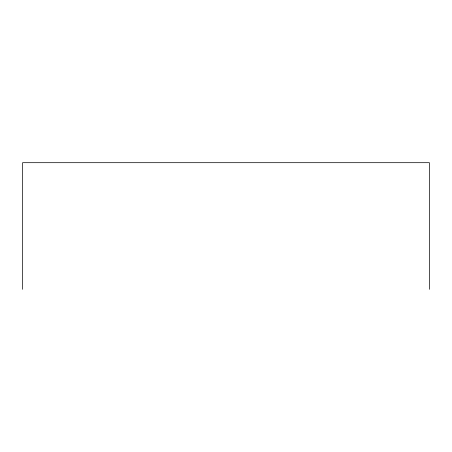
<?xml version="1.0" encoding="UTF-8"?>
<svg xmlns="http://www.w3.org/2000/svg" width="452" height="452" viewBox="0 0 452 452"><rect width="100%" height="100%" fill="white"/><g stroke="black" fill="none" stroke-linecap="round" stroke-linejoin="round"><path stroke-width="0.68" d="M429.4 289.314L429.4 162.686L22.6 162.686L22.6 289.314"/></g></svg>
